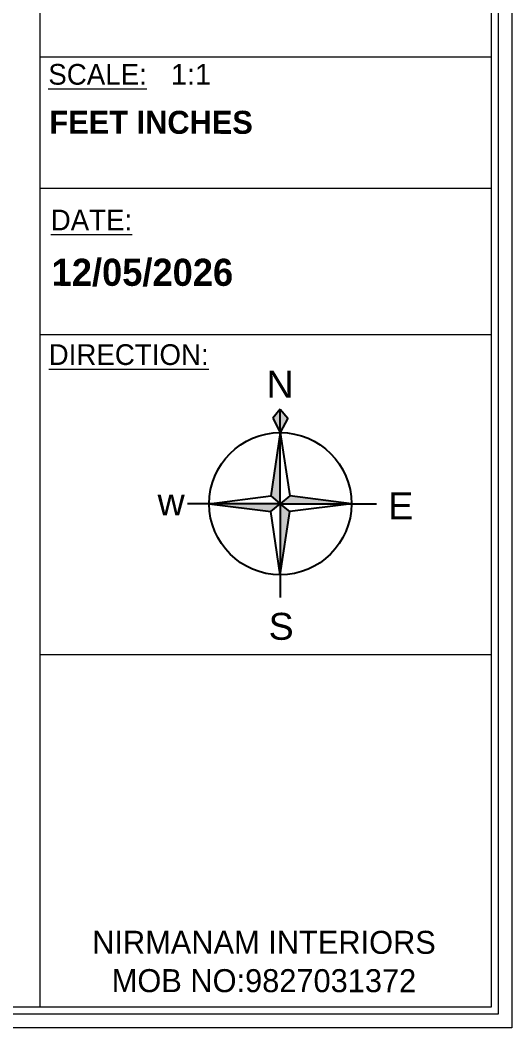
# Model space of a CAD drawing. Header units: inches. Extents: x 15448 to 46480, y -8154 to 0.
# Drawn here: x 22715.9 to 22917.8, y -4269.6 to -3855.7 of the extents above; entities that cross this region are included whole.
import ezdxf

# ---------------------------------------------------------------- set-up
doc = ezdxf.new("R2010")
doc.units = ezdxf.units.IN
doc.header["$MEASUREMENT"] = 0
for name, color, linetype in [('ELE', 5, 'Continuous'), ('FUR', 42, 'Continuous'), ('furni', 253, 'Continuous')]:
    doc.layers.add(name, color=color, linetype=linetype)
doc.styles.add('HEMI', font='stylu.ttf')
doc.styles.add('regular', font='swissl.ttf')
doc.styles.get("Standard").update_dxf_attribs({"font": 'arial.ttf'})

# ---------------------------------------------------------------- blocks, each defined once
blk = doc.blocks.new('A$C470D500B')
at = {"layer": 'ELE', "true_color": 0xed1f24}
h = blk.add_hatch(color=240, dxfattribs=at)
h.paths.add_polyline_path([(25.36, 49.16), (23.85, 47.28), (25.36, 44.35)])
h.paths.add_polyline_path([(25.36, 44.35), (26.88, 47.28), (25.36, 49.16)])
at = {"layer": 'ELE', "true_color": 0x000000}
h = blk.add_hatch(color=18, dxfattribs=at)
h.paths.add_polyline_path([(27.34, 28.11), (25.36, 29.71), (25.36, 15.08)])
h.paths.add_polyline_path([(40, 29.71), (27.34, 31.31), (25.36, 29.71)])
h.paths.add_polyline_path([(25.36, 44.35), (23.38, 31.31), (25.36, 29.71)])
h.paths.add_polyline_path([(23.38, 28.11), (25.36, 29.71), (10.73, 29.71)])
at = {"layer": 'ELE', "color": 240, "true_color": 0xed1f24}
for p, q in [((25.36, 49.16), (23.85, 47.28)), ((25.36, 49.16), (26.88, 47.28)), ((25.36, 44.35), (25.36, 49.16)), ((23.85, 47.28), (25.36, 44.35)), ((26.88, 47.28), (25.36, 44.35))]:
    blk.add_line(p, q, dxfattribs=at)
at = {"layer": 'ELE', "color": 18, "true_color": 0x000000}
for p, q in [((25.36, 44.35), (23.38, 31.31)), ((25.36, 29.71), (25.36, 44.35)), ((25.36, 44.35), (27.34, 31.31)), ((10.73, 29.71), (23.38, 31.31)), ((23.38, 31.31), (25.36, 29.71)), ((27.34, 31.31), (25.36, 29.71)), ((40, 29.71), (27.34, 31.31)), ((10.73, 29.71), (6.3, 29.71)), ((10.73, 29.71), (6.3, 29.71)), ((25.36, 29.71), (10.73, 29.71)), ((10.73, 29.71), (23.38, 28.11)), ((23.38, 28.11), (25.36, 29.71)), ((25.36, 29.71), (25.36, 15.08)), ((27.34, 28.11), (25.36, 29.71)), ((25.36, 29.71), (40, 29.71)), ((40, 29.71), (27.34, 28.11)), ((40, 29.71), (45.12, 29.71)), ((40, 29.71), (45.12, 29.71)), ((25.36, 15.08), (23.38, 28.11)), ((25.36, 15.08), (27.34, 28.11)), ((25.36, 15.08), (25.36, 10.4))]:
    blk.add_line(p, q, dxfattribs=at)
blk.add_circle((25.36, 29.71), 14.63, dxfattribs=at)
at = {"layer": 'ELE', "color": 240, "true_color": 0xed1f24}
blk.add_text('N', height=5.54, dxfattribs=at).set_placement((22.5, 51.52))
at = {"layer": 'ELE', "color": 18, "true_color": 0x000000}
for s, p in [('w', (0.11, 27.33)), ('E', (47.54, 26.51)), ('S', (22.95, 1.72))]:
    blk.add_text(s, height=5.54, dxfattribs=at).set_placement(p)

msp = doc.modelspace()

# ---------------------------------------------------------------- linework, layer by layer
at = {"layer": 'furni', "color": 18, "lineweight": 5, "true_color": 0x000000}
for p, q in [((22723.98, -3597.31), (22723.98, -4261.13)), ((22723.91, -3870.77), (22909.2, -3870.77)), ((22723.91, -3924.72), (22909.2, -3924.72)), ((22723.91, -3984.82), (22909.2, -3984.82)), ((22723.98, -4116.25), (22909.27, -4116.34))]:
    msp.add_line(p, q, dxfattribs=at)
for points in [[(21965.02, -4269.63), (21965.02, -3588.81), (22917.77, -3588.81), (22917.77, -4269.63)], [(21970.69, -4263.97), (21970.69, -3594.48), (22912.1, -3594.48), (22912.1, -4263.97)], [(21973.53, -4261.13), (21973.53, -3597.31), (22909.27, -3597.31), (22909.27, -4261.13)]]:
    msp.add_lwpolyline(points, close=True, dxfattribs=at)

# ---------------------------------------------------------------- block references
at = {"layer": 'FUR', "lineweight": 5, "xscale": 1.996813675218267, "yscale": 1.996813675218267, "zscale": 1.996813675218267}
msp.add_blockref('A$C470D500B', (22772.06, -4113.67), dxfattribs=at)

# ---------------------------------------------------------------- texts
at = {"lineweight": 5, "attachment_point": 1, "rotation": 359.9906}
for s, insert, char_height, width, style in [('{\\LSCALE:}', (22727.42, -3873.71), 8.504, 65.7796, 'HEMI'), ('1:1', (22777.74, -3873.71), 8.504, 33.8112, 'regular'), ('{\\fStylus BT|b1|i0|c0|p34;FEET INCHES}', (22727.87, -3892.94), 9.4491, 125.3271, 'HEMI'), ('{\\LDATE:}', (22728.41, -3933.55), 8.504, 65.7796, 'HEMI'), ('{\\fStylus BT|b1|i0|c0|p34;12/05/2026}', (22728.79, -3953.7), 11.1371, 86.1449, 'HEMI'), ('{\\LDIRECTION:}', (22727.57, -3988.83), 8.5042, 65.7796, 'HEMI'), ('\\pxqc;NIRMANAM INTERIORS\\PMOB NO:9827031372', (22735.88, -4229.76), 9.4491, 160.2129, 'HEMI')]:
    msp.add_mtext(s, dxfattribs=dict(at, insert=insert, char_height=char_height, width=width, style=style))

doc.saveas('drawing.dxf')
